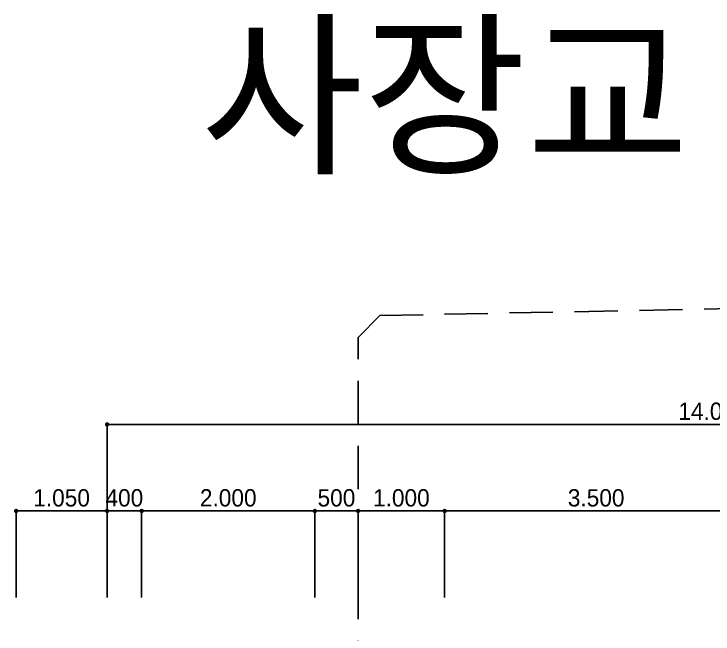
# Model space of a CAD drawing. Header units: millimetres. Extents: x 877.6 to 929.3, y 59.3 to 73.6.
# Drawn here: x 879.34 to 887.41, y 66.46 to 73.62 of the extents above; entities that cross this region are included whole.
import ezdxf
from ezdxf.enums import TextEntityAlignment as Align

# ---------------------------------------------------------------- set-up
doc = ezdxf.new("R2010")
doc.units = ezdxf.units.MM
doc.linetypes.add('HIDDEN', pattern=[0.375, 0.25, -0.125])
doc.layers.add('DIM', color=1, linetype='Continuous')
doc.layers.add('T25', color=7, linetype='Continuous')
doc.styles.add('T25', font='Dotum.TTF', dxfattribs={"bigfont": 'GHS.SHX'})
doc.styles.add('돋움', font='Dotum.TTF')
doc.dimstyles.new('일반도면_0600', dxfattribs={"dimtxt": 1500, "dimasz": 600, "dimexe": 600, "dimexo": 6000, "dimgap": 750, "dimtad": 1, "dimdec": 0, "dimzin": 0, "dimdsep": 46, "dimtxsty": 'T25', "dimblk": 'DOT', "dimcen": 0.09, "dimclrd": 1, "dimclre": 1, "dimclrt": 7, "dimadec": 8, "dimazin": 0, "dimtfac": 1, "dimtdec": 4, "dimtix": 1, "dimtmove": 2, "dimatfit": 3, "dimldrblk": 'DOT', "dimfxl": 1, "dimtolj": 1, "dimtzin": 0, "dimarcsym": 0})

# ---------------------------------------------------------------- blocks, each defined once
blk = doc.blocks.new('_Dot')
at = {"layer": 'DIM'}
blk.add_line((0, 0), (-1, 0), dxfattribs=at)
at = {"layer": 'DIM', "const_width": 0.5}
blk.add_lwpolyline([(-0.25, 0, 1), (0.25, 0, 1)], format="xyb", close=True, dxfattribs=at)
blk = doc.blocks.new('*D1')
at = {"color": 1, "lineweight": -2, "transparency": 16777216}
for p, q in [((880.4135, 67.8823), (880.4135, 68.8823)), ((880.4635, 68.8823), (894.3635, 68.8823)), ((894.4135, 67.8823), (894.4135, 68.8823))]:
    blk.add_line(p, q, dxfattribs=at)
at = {"layer": 'DEFPOINTS', "color": 0, "transparency": 16777216}
for p in [(894.4135, 68.8823), (880.4135, 67.8823), (894.4135, 67.8823)]:
    blk.add_point(p, dxfattribs=at)
at = {"color": 1, "lineweight": -2, "transparency": 16777216, "xscale": 0.05, "yscale": 0.05, "zscale": 0.05, "rotation": 180}
blk.add_blockref('_Dot', (880.4135, 68.8823), dxfattribs=at)
at = {"color": 1, "lineweight": -2, "transparency": 16777216, "xscale": 0.05, "yscale": 0.05, "zscale": 0.05}
blk.add_blockref('_Dot', (894.4135, 68.8823), dxfattribs=at)
at = {"color": 7, "transparency": 16777216, "insert": (887.4135, 69.0325), "char_height": 0.2, "attachment_point": 5, "style": '돋움'}
blk.add_mtext('\\A1;14.000', dxfattribs=at)
blk = doc.blocks.new('*D2')
at = {"color": 1, "lineweight": -2, "transparency": 16777216}
for p, q in [((880.3635, 67.8823), (880.3135, 67.8823)), ((880.4135, 66.8823), (880.4135, 67.8823)), ((880.4135, 67.8823), (880.8135, 67.8823)), ((880.8135, 66.8823), (880.8135, 67.8823)), ((880.8635, 67.8823), (880.9135, 67.8823))]:
    blk.add_line(p, q, dxfattribs=at)
at = {"layer": 'DEFPOINTS', "color": 0, "transparency": 16777216}
for p in [(880.8135, 67.8823), (880.4135, 66.8823), (880.8135, 66.8823)]:
    blk.add_point(p, dxfattribs=at)
at = {"color": 1, "lineweight": -2, "transparency": 16777216, "xscale": 0.05, "yscale": 0.05, "zscale": 0.05}
blk.add_blockref('_Dot', (880.4135, 67.8823), dxfattribs=at)
at = {"color": 1, "lineweight": -2, "transparency": 16777216, "xscale": 0.05, "yscale": 0.05, "zscale": 0.05, "rotation": 180}
blk.add_blockref('_Dot', (880.8135, 67.8823), dxfattribs=at)
at = {"color": 7, "transparency": 16777216, "insert": (880.6135, 68.0325), "char_height": 0.2, "attachment_point": 5, "style": '돋움'}
blk.add_mtext('\\A1;400', dxfattribs=at)
blk = doc.blocks.new('*D3')
at = {"color": 1, "lineweight": -2, "transparency": 16777216}
for p, q in [((883.3135, 66.8823), (883.3135, 67.8823)), ((883.3635, 67.8823), (884.2635, 67.8823)), ((884.3135, 66.8823), (884.3135, 67.8823))]:
    blk.add_line(p, q, dxfattribs=at)
at = {"layer": 'DEFPOINTS', "color": 0, "transparency": 16777216}
for p in [(884.3135, 67.8823), (883.3135, 66.8823), (884.3135, 66.8823)]:
    blk.add_point(p, dxfattribs=at)
at = {"color": 1, "lineweight": -2, "transparency": 16777216, "xscale": 0.05, "yscale": 0.05, "zscale": 0.05, "rotation": 180}
blk.add_blockref('_Dot', (883.3135, 67.8823), dxfattribs=at)
at = {"color": 1, "lineweight": -2, "transparency": 16777216, "xscale": 0.05, "yscale": 0.05, "zscale": 0.05}
blk.add_blockref('_Dot', (884.3135, 67.8823), dxfattribs=at)
at = {"color": 7, "transparency": 16777216, "insert": (883.8135, 68.0325), "char_height": 0.2, "attachment_point": 5, "style": '돋움'}
blk.add_mtext('\\A1;1.000', dxfattribs=at)
blk = doc.blocks.new('*D4')
at = {"color": 1, "lineweight": -2, "transparency": 16777216}
for p, q in [((884.3135, 66.8823), (884.3135, 67.8823)), ((884.3635, 67.8823), (887.7635, 67.8823)), ((887.8135, 66.8823), (887.8135, 67.8823))]:
    blk.add_line(p, q, dxfattribs=at)
at = {"layer": 'DEFPOINTS', "color": 0, "transparency": 16777216}
for p in [(887.8135, 67.8823), (884.3135, 66.8823), (887.8135, 66.8823)]:
    blk.add_point(p, dxfattribs=at)
at = {"color": 1, "lineweight": -2, "transparency": 16777216, "xscale": 0.05, "yscale": 0.05, "zscale": 0.05, "rotation": 180}
blk.add_blockref('_Dot', (884.3135, 67.8823), dxfattribs=at)
at = {"color": 1, "lineweight": -2, "transparency": 16777216, "xscale": 0.05, "yscale": 0.05, "zscale": 0.05}
blk.add_blockref('_Dot', (887.8135, 67.8823), dxfattribs=at)
at = {"color": 7, "transparency": 16777216, "insert": (886.0635, 68.0325), "char_height": 0.2, "attachment_point": 5, "style": '돋움'}
blk.add_mtext('\\A1;3.500', dxfattribs=at)
blk = doc.blocks.new('*D8')
at = {"color": 1, "lineweight": -2, "transparency": 16777216}
for p, q in [((882.7635, 67.8823), (882.7135, 67.8823)), ((882.8135, 66.8823), (882.8135, 67.8823)), ((882.8135, 67.8823), (883.3135, 67.8823)), ((883.3135, 66.8823), (883.3135, 67.8823)), ((883.3635, 67.8823), (883.4135, 67.8823))]:
    blk.add_line(p, q, dxfattribs=at)
at = {"layer": 'DEFPOINTS', "color": 0, "transparency": 16777216}
for p in [(883.3135, 67.8823), (882.8135, 66.8823), (883.3135, 66.8823)]:
    blk.add_point(p, dxfattribs=at)
at = {"color": 1, "lineweight": -2, "transparency": 16777216, "xscale": 0.05, "yscale": 0.05, "zscale": 0.05}
blk.add_blockref('_Dot', (882.8135, 67.8823), dxfattribs=at)
at = {"color": 1, "lineweight": -2, "transparency": 16777216, "xscale": 0.05, "yscale": 0.05, "zscale": 0.05, "rotation": 180}
blk.add_blockref('_Dot', (883.3135, 67.8823), dxfattribs=at)
at = {"color": 7, "transparency": 16777216, "insert": (883.0635, 68.0325), "char_height": 0.2, "attachment_point": 5, "style": '돋움'}
blk.add_mtext('\\A1;500', dxfattribs=at)
blk = doc.blocks.new('*D10')
at = {"color": 1, "lineweight": -2, "transparency": 16777216}
for p, q in [((879.3635, 66.8823), (879.3635, 67.8823)), ((879.4135, 67.8823), (880.3635, 67.8823)), ((880.4135, 66.8823), (880.4135, 67.8823))]:
    blk.add_line(p, q, dxfattribs=at)
at = {"layer": 'DEFPOINTS', "color": 0, "transparency": 16777216}
for p in [(880.4135, 67.8823), (879.3635, 66.8823), (880.4135, 66.8823)]:
    blk.add_point(p, dxfattribs=at)
at = {"color": 1, "lineweight": -2, "transparency": 16777216, "xscale": 0.05, "yscale": 0.05, "zscale": 0.05, "rotation": 180}
blk.add_blockref('_Dot', (879.3635, 67.8823), dxfattribs=at)
at = {"color": 1, "lineweight": -2, "transparency": 16777216, "xscale": 0.05, "yscale": 0.05, "zscale": 0.05}
blk.add_blockref('_Dot', (880.4135, 67.8823), dxfattribs=at)
at = {"color": 7, "transparency": 16777216, "insert": (879.8885, 68.0325), "char_height": 0.2, "attachment_point": 5, "style": '돋움'}
blk.add_mtext('\\A1;1.050', dxfattribs=at)
blk = doc.blocks.new('*D32')
at = {"color": 1, "lineweight": -2, "transparency": 16777216}
for p, q in [((880.8135, 66.8823), (880.8135, 67.8823)), ((880.8635, 67.8823), (882.7635, 67.8823)), ((882.8135, 66.8823), (882.8135, 67.8823))]:
    blk.add_line(p, q, dxfattribs=at)
at = {"layer": 'DEFPOINTS', "color": 0, "transparency": 16777216}
for p in [(882.8135, 67.8823), (880.8135, 66.8823), (882.8135, 66.8823)]:
    blk.add_point(p, dxfattribs=at)
at = {"color": 1, "lineweight": -2, "transparency": 16777216, "xscale": 0.05, "yscale": 0.05, "zscale": 0.05, "rotation": 180}
blk.add_blockref('_Dot', (880.8135, 67.8823), dxfattribs=at)
at = {"color": 1, "lineweight": -2, "transparency": 16777216, "xscale": 0.05, "yscale": 0.05, "zscale": 0.05}
blk.add_blockref('_Dot', (882.8135, 67.8823), dxfattribs=at)
at = {"color": 7, "transparency": 16777216, "insert": (881.8135, 68.0325), "char_height": 0.2, "attachment_point": 5, "style": '돋움'}
blk.add_mtext('\\A1;2.000', dxfattribs=at)

msp = doc.modelspace()

# ---------------------------------------------------------------- linework, layer by layer
at = {"color": 253, "linetype": 'HIDDEN', "ltscale": 2}
msp.add_lwpolyline([(883.3135, 65.1338), (883.3135, 69.8838), (883.5635, 70.1388), (888.0635, 70.2288), (893.5636, 70.1188), (893.8135, 69.8638), (893.8135, 65.1138)], dxfattribs=at)

# ---------------------------------------------------------------- texts
at = {"layer": 'T25', "style": '돋움'}
msp.add_text('사장교 일반부', height=1.5, dxfattribs=at).set_placement((887.4135, 72.6796, -16.1203), align=Align.MIDDLE_CENTER)

# ---------------------------------------------------------------- dimensions: what is measured, and where the dimension line sits
for base, p1, p2, override, picture, middle in [((894.4135, 68.8823), (880.4135, 67.8823), (894.4135, 67.8823), {"dimtxt": 0.2, "dimasz": 0.05, "dimexe": 0, "dimexo": 0, "dimgap": 0.05, "dimdec": 3, "dimtxsty": '돋움', "dimfxl": 10}, '*D1', (887.4135, 69.0325)), ((880.4135, 67.8823), (879.3635, 66.8823), (880.4135, 66.8823), {"dimtxt": 0.2, "dimasz": 0.05, "dimexe": 0, "dimexo": 0, "dimgap": 0.05, "dimdec": 3, "dimtxsty": '돋움', "dimfxl": 10}, '*D10', (879.8885, 68.0325)), ((880.8135, 67.8823), (880.4135, 66.8823), (880.8135, 66.8823), {"dimtxt": 0.2, "dimasz": 0.05, "dimexe": 0, "dimexo": 0, "dimgap": 0.05, "dimlfac": 1000, "dimtxsty": '돋움', "dimfxl": 10}, '*D2', (880.6135, 68.0325)), ((882.8135, 67.8823), (880.8135, 66.8823), (882.8135, 66.8823), {"dimtxt": 0.2, "dimasz": 0.05, "dimexe": 0, "dimexo": 0, "dimgap": 0.05, "dimdec": 3, "dimtxsty": '돋움', "dimfxl": 10}, '*D32', (881.8135, 68.0325)), ((883.3135, 67.8823), (882.8135, 66.8823), (883.3135, 66.8823), {"dimtxt": 0.2, "dimasz": 0.05, "dimexe": 0, "dimexo": 0, "dimgap": 0.05, "dimlfac": 1000, "dimtxsty": '돋움', "dimfxl": 10}, '*D8', (883.0635, 68.0325)), ((884.3135, 67.8823), (883.3135, 66.8823), (884.3135, 66.8823), {"dimtxt": 0.2, "dimasz": 0.05, "dimexe": 0, "dimexo": 0, "dimgap": 0.05, "dimdec": 3, "dimtxsty": '돋움', "dimfxl": 10}, '*D3', (883.8135, 68.0325)), ((887.8135, 67.8823), (884.3135, 66.8823), (887.8135, 66.8823), {"dimtxt": 0.2, "dimasz": 0.05, "dimexe": 0, "dimexo": 0, "dimgap": 0.05, "dimdec": 3, "dimtxsty": '돋움', "dimfxl": 10}, '*D4', (886.0635, 68.0325))]:
    dim = msp.add_linear_dim(base=base, p1=p1, p2=p2, angle=180, dimstyle='일반도면_0600', override=override)
    dim.commit()
    dim.dimension.update_dxf_attribs({"geometry": picture, "text_midpoint": middle})

doc.saveas('drawing.dxf')
